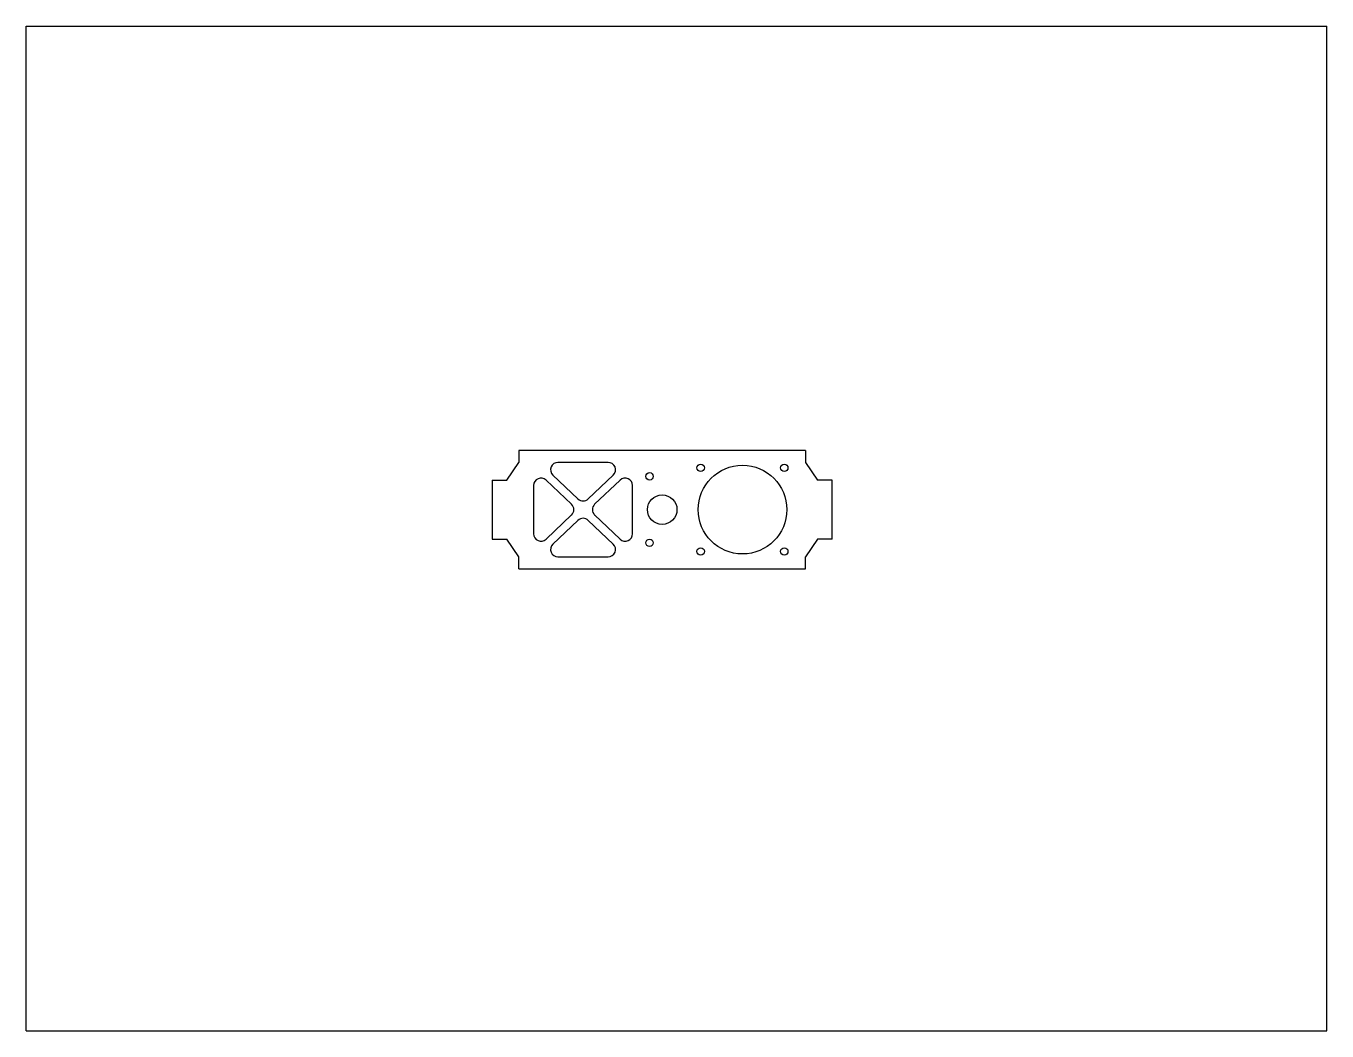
# Model space of a CAD drawing. Header units: inches. Extents: x 0 to 22, y 0 to 17.
import ezdxf

# ---------------------------------------------------------------- set-up
doc = ezdxf.new("R2010")
doc.units = ezdxf.units.IN
doc.header["$LTSCALE"] = 1.21
doc.header["$MEASUREMENT"] = 0
doc.layers.get('0').update_dxf_attribs({"linetype": 'CONTINUOUS'})
doc.layers.add('02___PRT_ALL_AXES', color=7, linetype='CONTINUOUS')

msp = doc.modelspace()

# ---------------------------------------------------------------- linework, layer by layer
at = {"color": 7, "linetype": 'CONTINUOUS'}
for p, q in [((0, 0), (0, 17)), ((0, 17), (22, 17)), ((22, 0), (22, 17)), ((8.333, 9.819), (8.333, 9.619)), ((13.183, 9.819), (8.333, 9.819)), ((13.183, 9.819), (13.183, 9.619)), ((8.133, 9.319), (8.333, 9.619)), ((9.844, 9.619), (8.996, 9.619)), ((13.183, 9.619), (13.383, 9.319)), ((7.883, 9.319), (7.883, 8.319)), ((7.883, 9.319), (8.133, 9.319)), ((9.225, 8.91), (8.794, 9.319)), ((8.91, 9.404), (9.334, 9.001)), ((9.506, 9.001), (9.931, 9.404)), ((10.047, 9.319), (9.616, 8.91)), ((13.633, 9.319), (13.383, 9.319)), ((13.633, 8.319), (13.633, 9.319)), ((8.583, 9.228), (8.583, 8.41)), ((10.258, 8.41), (10.258, 9.228)), ((8.794, 8.32), (9.225, 8.729)), ((9.334, 8.638), (8.91, 8.235)), ((9.931, 8.235), (9.506, 8.638)), ((9.616, 8.729), (10.047, 8.32)), ((7.883, 8.319), (8.133, 8.319)), ((8.333, 8.019), (8.133, 8.319)), ((13.383, 8.319), (13.183, 8.019)), ((13.633, 8.319), (13.383, 8.319)), ((8.333, 7.819), (8.333, 8.019)), ((8.996, 8.019), (9.844, 8.019)), ((13.183, 7.819), (13.183, 8.019)), ((8.333, 7.819), (13.183, 7.819)), ((0, 0), (22, 0))]:
    msp.add_line(p, q, dxfattribs=at)
for centre, start, end in [((8.996, 9.494), 90, 226.4943), ((9.844, 9.494), 313.5057, 90), ((8.708, 9.228), 46.4943, 180), ((10.133, 9.228), 0, 133.5057), ((9.139, 8.819), 313.5057, 46.4943), ((9.42, 9.092), 226.4943, 313.5057), ((9.702, 8.819), 133.5057, 226.4943), ((9.42, 8.547), 46.4943, 133.5057), ((8.708, 8.41), 180, 313.5057), ((10.133, 8.41), 226.4943, 360), ((8.996, 8.144), 133.5057, 270), ((9.844, 8.144), 270, 46.4943)]:
    msp.add_arc(centre, 0.125, start, end, dxfattribs=at)
at = {"layer": '02___PRT_ALL_AXES', "color": 7, "linetype": 'CONTINUOUS'}
for centre, radius in [((11.409, 9.527), 0.0625), ((12.116, 8.819), 0.75), ((12.823, 9.527), 0.0625), ((10.545, 9.382), 0.0625), ((10.758, 8.819), 0.25), ((10.545, 8.257), 0.0625), ((11.409, 8.112), 0.0625), ((12.823, 8.112), 0.0625)]:
    msp.add_circle(centre, radius, dxfattribs=at)

doc.saveas('drawing.dxf')
